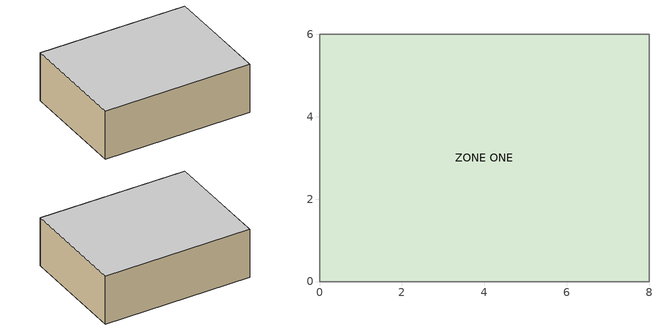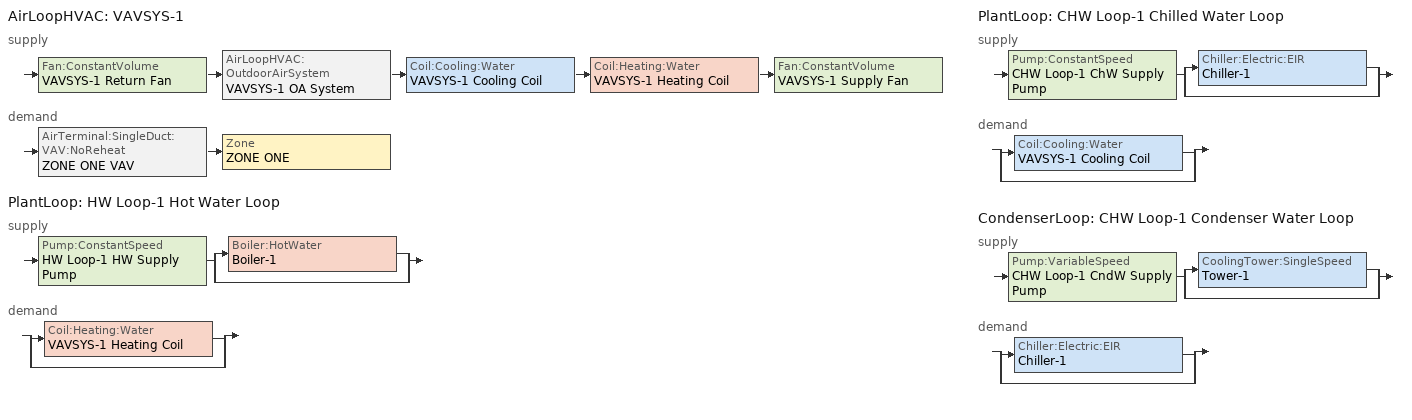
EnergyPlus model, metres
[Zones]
ZONE ONE
 floor adiabatic (LTFLOOR): 0,0 0,6 8,6 8,0 z0
 wall adiabatic (LTWALL): 8,6 0,6 0,0 8,0 8,6 z0:2.7
 ceiling adiabatic (LTROOF): 0,6 0,0 8,0 8,6 z2.7
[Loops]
AirLoopHVAC 'VAVSYS-1'
 supply: Fan:ConstantVolume 'VAVSYS-1 Return Fan' > AirLoopHVAC:OutdoorAirSystem 'VAVSYS-1 OA System' > Coil:Cooling:Water 'VAVSYS-1 Cooling Coil' > Coil:Heating:Water 'VAVSYS-1 Heating Coil' > Fan:ConstantVolume 'VAVSYS-1 Supply Fan'
 demand: AirTerminal:SingleDuct:VAV:NoReheat 'ZONE ONE VAV' > Zone 'ZONE ONE'
PlantLoop 'HW Loop-1 Hot Water Loop'
 supply: Pump:ConstantSpeed 'HW Loop-1 HW Supply Pump' > split
  | Boiler:HotWater 'Boiler-1'
  | bypass
 demand: split
  | Coil:Heating:Water 'VAVSYS-1 Heating Coil'
  | bypass
PlantLoop 'CHW Loop-1 Chilled Water Loop'
 supply: Pump:ConstantSpeed 'CHW Loop-1 ChW Supply Pump' > split
  | Chiller:Electric:EIR 'Chiller-1'
  | bypass
 demand: split
  | Coil:Cooling:Water 'VAVSYS-1 Cooling Coil'
  | bypass
CondenserLoop 'CHW Loop-1 Condenser Water Loop'
 supply: Pump:VariableSpeed 'CHW Loop-1 CndW Supply Pump' > split
  | CoolingTower:SingleSpeed 'Tower-1'
  | bypass
 demand: split
  | Chiller:Electric:EIR 'Chiller-1'
  | bypass
[SizingPeriod:DesignDay] Day of Month=21; Barometric Pressure {Pa}=100582; Wind Direction {deg}=90; Rain Indicator=No; Snow Indicator=No; Daylight Saving Time Indicator=No; Solar Model Indicator=ASHRAEClearSky; Sky Clearness=1
Name | Month | Day Type | Maximum Dry-Bulb Temperature {C} | Daily Dry-Bulb Temperature Range {deltaC} | Humidity Condition Type | Wetbulb or DewPoint at Maximum Dry-Bulb {C} | Wind Speed {m/s}
London Heathrow - Winter | 1 | WinterDesignDay | 0.8 | 4.8 | WetBulb | -.2 | 2.7
London Heathrow - Summer | 6 | SummerDesignDay | 27.4 | 9.2 | Wetbulb | 18.7 | 4.5
[Site:Location]
London Heathrow: Latitude {deg}=51.48; Longitude {deg}=0.45; Time Zone {hr}=0; Elevation {m}=24
[Site:GroundReflectance]
0.2, 0.2, 0.2, 0.2, 0.2, 0.2, 0.2, 0.2, 0.2, 0.2, 0.2, 0.2
[Building]
BESTEST Case 195: North Axis {deg}=0; Terrain=Country; Loads Convergence Tolerance Value=0.04; Temperature Convergence Tolerance Value {deltaC}=0.004; Solar Distribution=FullInteriorAndExterior; Minimum Number of Warmup Days=6
[Site:GroundTemperature:BuildingSurface]
10, 10, 10, 10, 10, 10, 10, 10, 10, 10, 10, 10
[Material] Roughness=Rough; Thermal Absorptance=0.1; Solar Absorptance=0.1; Visible Absorptance=0.1
Name | Thickness {m} | Conductivity {W/m-K} | Density {kg/m3} | Specific Heat {J/kg-K}
PLASTERBOARD-1 | 0.012 | 0.16 | 950 | 840
FIBERGLASS QUILT-1 | 0.066 | 0.04 | 12 | 840
WOOD SIDING-1 | 0.009 | 0.14 | 530 | 900
TIMBER FLOORING | 0.025 | 0.14 | 650 | 1200
PLASTERBOARD-2 | 0.01 | 0.16 | 950 | 840
FIBERGLASS QUILT-2 | 0.1118 | 0.04 | 12 | 840
ROOF DECK | 0.019 | 0.14 | 530 | 900
[Construction]
LTWALL: WOOD SIDING-1, FIBERGLASS QUILT-1, PLASTERBOARD-1
LTFLOOR: R-25 INSULATION, TIMBER FLOORING
LTROOF: ROOF DECK, FIBERGLASS QUILT-2, PLASTERBOARD-2
[Material:NoMass]
R-25 INSULATION: Roughness=Rough; Thermal Resistance {m2-K/W}=25.075; Thermal Absorptance=0.1; Solar Absorptance=0.1; Visible Absorptance=0.1
[Fan:ConstantVolume] Availability Schedule=HVACTemplate-Always 1; Fan Total Efficiency=0.7125; Maximum Flow Rate {m3/s}=6.0227; Motor Efficiency=0.95; Motor In Airstream Fraction=1
Name | Pressure Rise {Pa}
VAVSYS-1 Return Fan | 400
VAVSYS-1 Supply Fan | 800
[Zone]
ZONE ONE: Type=1; Multiplier=1; Ceiling Height {m}=2.7; Volume {m3}=129.6
[ThermostatSetpoint:DualSetpoint]
Thermostat-1 Dual SP Control: Heating Setpoint Temperature Schedule=HVACTemplate-Always 22.999; Cooling Setpoint Temperature Schedule=HVACTemplate-Always 23.001
[DesignSpecification:OutdoorAir]
SZ DSOA ZONE ONE: Outdoor Air Method=Flow/Zone; Outdoor Air Flow per Zone {m3/s}=1.20459
[Sizing:Zone]
ZONE ONE: Zone Cooling Design Supply Air Temperature Input Method=SupplyAirTemperature; Zone Cooling Design Supply Air Temperature {C}=11.5; Zone Cooling Design Supply Air Temperature Difference {deltaC}=11.11; Zone Heating Design Supply Air Temperature Input Method=SupplyAirTemperature; Zone Heating Design Supply Air Temperature {C}=16; Zone Cooling Design Supply Air Humidity Ratio {kgWater/kgDryAir}=0.008; Zone Heating Design Supply Air Humidity Ratio {kgWater/kgDryAir}=0.008; Design Specification Outdoor Air Object=SZ DSOA ZONE ONE; Zone Heating Sizing Factor=1; Zone Cooling Sizing Factor=1; Cooling Design Air Flow Method=Flow/Zone; Cooling Design Air Flow Rate {m3/s}=6.0227; Cooling Minimum Air Flow Fraction=0; Heating Design Air Flow Method=Flow/Zone; Heating Design Air Flow Rate {m3/s}=6.0227; Heating Maximum Air Flow Fraction=0; Design Specification Zone Air Distribution Object=SZ DSZAD ZONE ONE
[DesignSpecification:ZoneAirDistribution]
SZ DSZAD ZONE ONE: Zone Air Distribution Effectiveness in Cooling Mode=1; Zone Air Distribution Effectiveness in Heating Mode=1
[Zone equipment]
ZONE ONE: ZONE ONE VAV, ZONE ONEZoneHVAC:IdealLoadsAirSystem
[AirTerminal:SingleDuct:VAV:NoReheat]
ZONE ONE VAV: Availability Schedule=HVACTemplate-Always 1; Maximum Air Flow Rate {m3/s}=6.0227; Zone Minimum Air Flow Input Method=FixedFlowRate; Constant Minimum Air Flow Fraction=1; Fixed Minimum Air Flow Rate {m3/s}=6.0227; Design Specification Outdoor Air Object=SZ DSOA ZONE ONE
[Sizing:System]
VAVSYS-1: Type of Load to Size On=Sensible; Design Outdoor Air Flow Rate {m3/s}=1.20459; Minimum System Air Flow Ratio=1; Preheat Design Temperature {C}=7.2; Preheat Design Humidity Ratio {kgWater/kgDryAir}=0.008; Precool Design Temperature {C}=11; Precool Design Humidity Ratio {kgWater/kgDryAir}=0.008; Central Cooling Design Supply Air Temperature {C}=11.5; Central Heating Design Supply Air Temperature {C}=16; Sizing Option=NonCoincident; 100% Outdoor Air in Cooling=No; 100% Outdoor Air in Heating=No; Central Cooling Design Supply Air Humidity Ratio {kgWater/kgDryAir}=0.008; Central Heating Design Supply Air Humidity Ratio {kgWater/kgDryAir}=0.008; Cooling Design Air Flow Method=Flow/System; Cooling Design Air Flow Rate {m3/s}=6.0227; Heating Design Air Flow Method=DesignDay; Heating Design Air Flow Rate {m3/s}=6.0227; System Outdoor Air Method=ZoneSum
[AirLoopHVAC]
VAVSYS-1: Design Supply Air Flow Rate {m3/s}=6.0227
[AvailabilityManager:NightCycle]
VAVSYS-1 Availability: Applicability Schedule=HVACTemplate-Always 1; Fan Schedule=HVACTemplate-Always 1; Control Type=StayOff; Thermostat Tolerance {deltaC}=0.2; Cycling Run Time {s}=3600
[SetpointManager:Scheduled] Control Variable=Temperature
Name | Schedule | Setpoint Node or NodeList
VAVSYS-1 Cooling Supply Air Temp Manager | HVACTemplate-Always 11.5 | VAVSYS-1 Cooling Coil Outlet
VAVSYS-1 Heating Supply Air Temp Manager | HVACTemplate-Always 16 | VAVSYS-1 Heating Coil Outlet
VAVSYS-1 Mixed Air Node Temp Manager | HVACTemplate-Always 1.0 | VAVSYS-1 Mixed Air Outlet
HW Loop-1 HW Temp Manager | HVACTemplate-Always 80 | HW Loop-1 HW Supply Setpoint Nodes
CHW Loop-1 ChW Temp Manager | HVACTemplate-Always 5 | CHW Loop-1 ChW Supply Setpoint Nodes
CHW Loop-1 CndW Temp Manager | HVACTemplate-Always 29.4 | CHW Loop-1 CndW Supply Setpoint Nodes
[Coil:Cooling:Water]
VAVSYS-1 Cooling Coil: Availability Schedule=HVACTemplate-Always 1; Design Water Flow Rate {m3/s}=autosize; Design Air Flow Rate {m3/s}=6.0227; Design Inlet Water Temperature {C}=5; Design Inlet Air Temperature {C}=autosize; Design Outlet Air Temperature {C}=autosize; Design Inlet Air Humidity Ratio {kgWater/kgDryAir}=autosize; Design Outlet Air Humidity Ratio {kgWater/kgDryAir}=autosize; Type of Analysis=DetailedAnalysis; Heat Exchanger Configuration=CrossFlow
[Controller:WaterCoil] Control Variable=Temperature; Actuator Variable=Flow; Controller Convergence Tolerance {deltaC}=autosize; Maximum Actuated Flow {m3/s}=autosize; Minimum Actuated Flow {m3/s}=0
Name | Action
VAVSYS-1 Cooling Coil Controller | Reverse
VAVSYS-1 Heating Coil Controller | Normal
[Coil:Heating:Water]
VAVSYS-1 Heating Coil: Availability Schedule=HVACTemplate-Always 1; U-Factor Times Area Value {W/K}=autosize; Maximum Water Flow Rate {m3/s}=0.00072; Performance Input Method=NominalCapacity; Rated Capacity {W}=34000; Rated Inlet Water Temperature {C}=80; Rated Inlet Air Temperature {C}=16.6; Rated Outlet Water Temperature {C}=71.1; Rated Outlet Air Temperature {C}=32.2; Rated Ratio for Air and Water Convection=1
[Controller:OutdoorAir]
VAVSYS-1 OA Controller: Minimum Outdoor Air Flow Rate {m3/s}=1.20429; Maximum Outdoor Air Flow Rate {m3/s}=6.0227; Economizer Control Type=DifferentialEnthalpy; Economizer Control Action Type=ModulateFlow; Lockout Type=NoLockout; Minimum Limit Type=ProportionalMinimum
[ZoneControl:Thermostat]
ZONE ONE Thermostat: Zone or ZoneList=ZONE ONE; Control Type Schedule=HVACTemplate-Always 4; Control 1=Thermostat-1 Dual SP Control
[ZoneHVAC:IdealLoadsAirSystem]
ZONE ONEZoneHVAC:IdealLoadsAirSystem: Maximum Heating Supply Air Temperature {C}=50; Minimum Cooling Supply Air Temperature {C}=10; Maximum Heating Supply Air Humidity Ratio {kgWater/kgDryAir}=0.008; Minimum Cooling Supply Air Humidity Ratio {kgWater/kgDryAir}=0.004; Heating Limit=NoLimit; Maximum Heating Air Flow Rate {m3/s}=autosize; Cooling Limit=NoLimit; Maximum Cooling Air Flow Rate {m3/s}=autosize; Dehumidification Control Type=Humidistat; Cooling Sensible Heat Ratio=0.7; Humidification Control Type=Humidistat; Demand Controlled Ventilation Type=None; Heat Recovery Type=None; Sensible Heat Recovery Effectiveness=0.7; Latent Heat Recovery Effectiveness=0.65
[Boiler:HotWater]
Boiler-1: Fuel Type=NaturalGas; Nominal Capacity {W}=100000; Nominal Thermal Efficiency=0.8; Efficiency Curve Temperature Evaluation Variable=LeavingBoiler; Normalized Boiler Efficiency Curve=Boiler-1 Efficiency Curve; Design Water Outlet Temperature {C}=81; Design Water Flow Rate {m3/s}=autosize; Minimum Part Load Ratio=0; Maximum Part Load Ratio=1.1; Optimum Part Load Ratio=1; Water Outlet Upper Temperature Limit {C}=100; Boiler Flow Mode=ConstantFlow; Parasitic Electric Load {W}=0; Sizing Factor=1
[Chiller:Electric:EIR]
Chiller-1: Reference Capacity {W}=100000; Reference COP {W/W}=3.5; Reference Leaving Chilled Water Temperature {C}=6.67; Reference Entering Condenser Fluid Temperature {C}=29.4; Reference Chilled Water Flow Rate {m3/s}=autosize; Reference Condenser Fluid Flow Rate {m3/s}=autosize; Cooling Capacity Function of Temperature Curve=Chiller-1 RecipCapFT; Electric Input to Cooling Output Ratio Function of Temperature Curve=Chiller-1 RecipEIRFT; Electric Input to Cooling Output Ratio Function of Part Load Ratio Curve=Chiller-1 RecipEIRFPLR; Minimum Part Load Ratio=0; Maximum Part Load Ratio=1; Optimum Part Load Ratio=1; Minimum Unloading Ratio=0.25; Condenser Type=WaterCooled; Fraction of Compressor Electric Consumption Rejected by Condenser=1; Leaving Chilled Water Lower Temperature Limit {C}=5; Chiller Flow Mode=ConstantFlow; Design Heat Recovery Water Flow Rate {m3/s}=0; Sizing Factor=1
[CoolingTower:SingleSpeed]
Tower-1: Design Water Flow Rate {m3/s}=autosize; Design Air Flow Rate {m3/s}=autosize; Design Fan Power {W}=autosize; Design U-Factor Times Area Value {W/K}=autosize; Free Convection Air Flow Rate {m3/s}=autocalculate; Free Convection U-Factor Times Area Value {W/K}=autocalculate; Performance Input Method=UFactorTimesAreaAndDesignWaterFlowRate; Evaporation Loss Mode=SaturatedExit; Drift Loss Percent {percent}=0.008; Blowdown Calculation Mode=ConcentrationRatio; Blowdown Concentration Ratio=3; Capacity Control=FanCycling; Sizing Factor=1
[Sizing:Plant]
Name | Loop Type | Design Loop Exit Temperature {C} | Loop Design Temperature Difference {deltaC}
HW Loop-1 Hot Water Loop | Heating | 80 | 11
CHW Loop-1 Chilled Water Loop | Cooling | 5 | 6.67
CHW Loop-1 Condenser Water Loop | Condenser | 29.4 | 5.6
[PlantLoop] Fluid Type=Water; Maximum Loop Flow Rate {m3/s}=autosize; Minimum Loop Flow Rate {m3/s}=0; Plant Loop Volume {m3}=autosize; Load Distribution Scheme=SequentialLoad; Plant Loop Demand Calculation Scheme=SingleSetpoint
Name | Plant Equipment Operation Scheme | Maximum Loop Temperature {C} | Minimum Loop Temperature {C} | Common Pipe Simulation
HW Loop-1 Hot Water Loop | HW Loop-1 Operation | 100 | 10
CHW Loop-1 Chilled Water Loop | CHW Loop-1 Chiller Operation | 98 | 1 | None
[PlantEquipmentOperationSchemes] Control Scheme 1 Schedule=HVACTemplate-Always 1
Name | Control Scheme 1
HW Loop-1 Operation | HW Loop-1 Operation All Hours
CHW Loop-1 Chiller Operation | CHW Loop-1 Chiller Operation All Hours
[PlantEquipmentOperation:HeatingLoad]
HW Loop-1 Operation All Hours: Load Range 1 Lower Limit {W}=0; Load Range 1 Upper Limit {W}=1000000000000000; Range 1 Equipment List=HW Loop-1 All Equipment
[PlantEquipmentList]
HW Loop-1 All Equipment: Boiler-1
CHW Loop-1 All Chillers: Chiller-1
[Pump:ConstantSpeed] Rated Flow Rate {m3/s}=autosize; Rated Pump Head {Pa}=179352; Rated Power Consumption {W}=autosize; Motor Efficiency=0.9; Fraction of Motor Inefficiencies to Fluid Stream=0; Pump Control Type=Intermittent
HW Loop-1 HW Supply Pump; CHW Loop-1 ChW Supply Pump
[PlantEquipmentOperation:CoolingLoad] Load Range 1 Lower Limit {W}=0; Load Range 1 Upper Limit {W}=1000000000000000
Name | Range 1 Equipment List
CHW Loop-1 Chiller Operation All Hours | CHW Loop-1 All Chillers
CHW Loop-1 Condenser Operation All Hours | CHW Loop-1 All Condensers
[CondenserLoop]
CHW Loop-1 Condenser Water Loop: Fluid Type=Water; Condenser Equipment Operation Scheme=CHW Loop-1 Condenser Operation; Maximum Loop Temperature {C}=80; Minimum Loop Temperature {C}=5; Maximum Loop Flow Rate {m3/s}=autosize; Minimum Loop Flow Rate {m3/s}=0; Condenser Loop Volume {m3}=autosize; Load Distribution Scheme=SequentialLoad
[CondenserEquipmentOperationSchemes]
CHW Loop-1 Condenser Operation: Control Scheme 1=CHW Loop-1 Condenser Operation All Hours; Control Scheme 1 Schedule=HVACTemplate-Always 1
[CondenserEquipmentList]
CHW Loop-1 All Condensers: Tower-1
[Pump:VariableSpeed]
CHW Loop-1 CndW Supply Pump: Rated Flow Rate {m3/s}=autosize; Rated Pump Head {Pa}=179352; Rated Power Consumption {W}=autosize; Motor Efficiency=0.9; Fraction of Motor Inefficiencies to Fluid Stream=0; Coefficient 1 of the Part Load Performance Curve=0; Coefficient 2 of the Part Load Performance Curve=0; Coefficient 3 of the Part Load Performance Curve=1; Coefficient 4 of the Part Load Performance Curve=0; Minimum Flow Rate {m3/s}=0; Pump Control Type=Intermittent
[Schedule:Compact]
HVACTemplate-Always 22.999: Through: 12/31, For: AllDays, Until: 24:00, 22.999
HVACTemplate-Always 23.001: Through: 12/31, For: AllDays, Until: 24:00, 23.001
HVACTemplate-Always 1; HVACTemplate-Always 1.0: Through: 12/31, For: AllDays, Until: 24:00, 1
HVACTemplate-Always 4: Through: 12/31, For: AllDays, Until: 24:00, 4
HVACTemplate-Always 11.5: Through: 12/31, For: AllDays, Until: 24:00, 11.5
HVACTemplate-Always 16: Through: 12/31, For: AllDays, Until: 24:00, 16
HVACTemplate-Always 80: Through: 12/31, For: AllDays, Until: 24:00, 80
HVACTemplate-Always 5: Through: 12/31, For: AllDays, Until: 24:00, 5
HVACTemplate-Always 29.4: Through: 12/31, For: AllDays, Until: 24:00, 29.4
[Curve:Quadratic] Minimum Value of x=0; Maximum Value of x=1
Name | Coefficient1 Constant | Coefficient2 x | Coefficient3 x**2
Boiler-1 Efficiency Curve | 0.97 | 0.0633 | -0.0333
Chiller-1 RecipEIRFPLR | 0.088065 | 1.137742 | -0.225806
[Curve:Biquadratic] Minimum Value of x=5; Maximum Value of x=10; Minimum Value of y=24; Maximum Value of y=35
Name | Coefficient1 Constant | Coefficient2 x | Coefficient3 x**2 | Coefficient4 y | Coefficient5 y**2 | Coefficient6 x*y
Chiller-1 RecipCapFT | 0.507883 | 0.145228 | -0.00625644 | -0.0011178 | -0.0001296 | -0.00028188
Chiller-1 RecipEIRFT | 1.03076 | -0.103536 | 0.00710208 | 0.0093186 | 0.00031752 | -0.00104328
